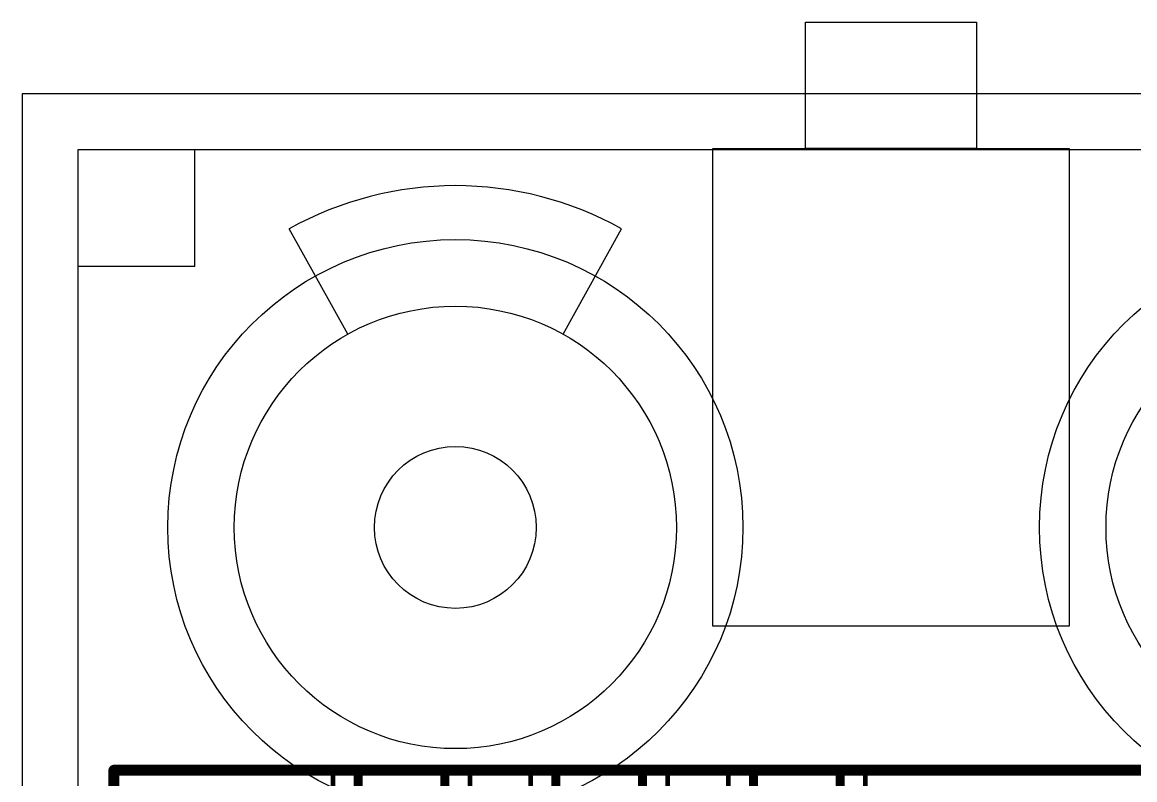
# Model space of a CAD drawing. Header units: inches. Extents: x -5 to 142, y -3 to 122.
# Drawn here: x -3.1 to 58.8, y 80 to 122.1 of the extents above; entities that cross this region are included whole.
import ezdxf

# ---------------------------------------------------------------- set-up
doc = ezdxf.new("R2010")
doc.units = ezdxf.units.IN
doc.header["$MEASUREMENT"] = 0
for name, color, linetype in [('1', 22, 'Continuous'), ('15', 22, 'Continuous'), ('16', 175, 'Continuous'), ('2', 175, 'Continuous'), ('20', 7, 'Continuous'), ('21', 253, 'Continuous')]:
    doc.layers.add(name, color=color, linetype=linetype)

msp = doc.modelspace()

# ---------------------------------------------------------------- linework, layer by layer
for p, q in [((6.5, 108.5), (6.5, 115)), ((15.0118, 104.7439), (11.75, 110.5963)), ((26.9882, 104.7439), (30.25, 110.5963)), ((6.5, 108.5), (0, 108.5))]:
    msp.add_line(p, q)
for points in [[(40.4758, 122.084), (50.0008, 122.084), (50.0008, 115.0736), (40.4758, 115.0736)], [(-3.1, -3.1), (142.1, -3.1), (142.1, 118.1), (-3.1, 118.1)], [(0, 0), (139, 0), (139, 115), (0, 115)], [(35.3323, 115.0736), (55.1443, 115.0736), (55.1443, 88.5052), (35.3323, 88.5052)], [(137, 106.5), (128, 106.5), (128, 85.5), (109.5, 85.5), (109.5, 80.5), (2, 80.5), (2, 34.5), (127, 34.5), (127, 9.5), (137, 9.5), (137, 34.5), (137, 80.5), (137, 85.5)]]:
    msp.add_lwpolyline(points, close=True)
for centre, radius in [((21, 94), 16), ((69.5, 94), 16), ((21, 94), 12.3), ((69.5, 94), 12.3), ((21, 94), 4.5)]:
    msp.add_circle(centre, radius)
msp.add_arc((21, 94), 19, 60.866767, 119.133233)
at = {"layer": '1', "const_width": 0.4064}
for points in [[(2, 80.5), (109.5, 80.5)], [(2, 34.5), (2, 80.5)]]:
    msp.add_lwpolyline(points, dxfattribs=at)
at = {"layer": '1', "const_width": 0.2032}
for points in [[(2, 80.6016, 1), (2, 80.3984)], [(2.1016, 80.5, 1), (1.8984, 80.5)]]:
    msp.add_lwpolyline(points, format="xyb", dxfattribs=at)
at = {"layer": '15', "const_width": 0.6096}
for points in [[(2, 80.5), (2, 34.5)], [(109.5, 80.5), (2, 80.5)]]:
    msp.add_lwpolyline(points, dxfattribs=at)
at = {"layer": '15', "const_width": 0.3048}
for points in [[(2.1524, 80.5, 1), (1.8476, 80.5)], [(2, 80.6524, 1), (2, 80.3476)]]:
    msp.add_lwpolyline(points, format="xyb", dxfattribs=at)
at = {"layer": '16', "const_width": 0.4064}
for points in [[(2, 34.5), (2, 80.5)], [(2, 80.5), (109.5, 80.5)]]:
    msp.add_lwpolyline(points, dxfattribs=at)
at = {"layer": '16', "const_width": 0.2032}
for points in [[(2.1016, 80.5, 1), (1.8984, 80.5)], [(2, 80.6016, 1), (2, 80.3984)]]:
    msp.add_lwpolyline(points, format="xyb", dxfattribs=at)
at = {"layer": '2', "const_width": 0.6096}
for points in [[(2, 34.5), (2, 80.5)], [(2, 80.5), (109.5, 80.5)]]:
    msp.add_lwpolyline(points, dxfattribs=at)
at = {"layer": '2', "const_width": 0.3048}
for points in [[(2.1524, 80.5, 1), (1.8476, 80.5)], [(2, 80.6524, 1), (2, 80.3476)]]:
    msp.add_lwpolyline(points, format="xyb", dxfattribs=at)
at = {"layer": '20'}
for p, q in [((109.5, 80.5), (2, 80.5)), ((2, 80.5), (2, 34.5))]:
    msp.add_line(p, q, dxfattribs=at)
at = {"layer": '21'}
for points, const_width in [([(14.19, 77.5), (14.19, 80.421)], 0.254), ([(14.19, 80.421), (15.46, 80.421)], 0.254), ([(15.46, 80.421), (16.73, 80.421)], 0.254), ([(15.46, 79.405), (15.46, 80.421)], 0.254), ([(15.46, 80.04), (15.46, 80.421)], 0.127), ([(15.714, 80.421), (15.46, 80.421)], 0.127), ([(15.714, 80.421), (15.714, 79.405)], 0.254), ([(21.81, 80.421), (16.73, 80.421)], 0.254), ([(20.286, 80.421), (20.286, 79.405)], 0.254), ([(20.54, 79.405), (20.54, 80.421)], 0.254), ([(21.81, 77.5), (21.81, 80.421)], 0.254), ([(25.19, 77.5), (25.19, 80.421)], 0.254), ([(25.19, 80.421), (26.46, 80.421)], 0.254), ([(26.46, 80.421), (27.73, 80.421)], 0.254), ([(26.46, 79.405), (26.46, 80.421)], 0.254), ([(26.46, 80.04), (26.46, 80.421)], 0.127), ([(26.714, 80.421), (26.46, 80.421)], 0.127), ([(26.714, 80.421), (26.714, 79.405)], 0.254), ([(32.81, 80.421), (27.73, 80.421)], 0.254), ([(31.286, 80.421), (31.286, 79.405)], 0.254), ([(31.54, 79.405), (31.54, 80.421)], 0.254), ([(32.81, 77.5), (32.81, 80.421)], 0.254), ([(36.19, 77.5), (36.19, 80.421)], 0.254), ([(36.19, 80.421), (37.46, 80.421)], 0.254), ([(37.46, 80.421), (38.73, 80.421)], 0.254), ([(37.46, 79.405), (37.46, 80.421)], 0.254), ([(37.46, 80.04), (37.46, 80.421)], 0.127), ([(37.714, 80.421), (37.46, 80.421)], 0.127), ([(37.714, 80.421), (37.714, 79.405)], 0.254), ([(43.81, 80.421), (38.73, 80.421)], 0.254), ([(42.286, 80.421), (42.286, 79.405)], 0.254), ([(42.54, 79.405), (42.54, 80.421)], 0.254), ([(43.81, 77.5), (43.81, 80.421)], 0.254)]:
    msp.add_lwpolyline(points, dxfattribs=dict(at, const_width=const_width))
for points, const_width in [([(14.2535, 80.421, 1), (14.1265, 80.421)], 0.127), ([(14.19, 80.4845, 1), (14.19, 80.3575)], 0.127), ([(15.46, 80.4845, 1), (15.46, 80.3575)], 0.127), ([(15.5235, 80.421, 1), (15.3965, 80.421)], 0.127), ([(15.46, 80.3575, 1), (15.46, 80.4845)], 0.127), ([(15.46, 80.4528, 1), (15.46, 80.3892)], 0.0635), ([(15.4918, 80.421, 1), (15.4283, 80.421)], 0.0635), ([(15.7775, 80.421, 1), (15.6505, 80.421)], 0.127), ([(15.714, 80.3892, 1), (15.714, 80.4528)], 0.0635), ([(16.73, 80.4845, 1), (16.73, 80.3575)], 0.127), ([(16.73, 80.3575, 1), (16.73, 80.4845)], 0.127), ([(20.3495, 80.421, 1), (20.2225, 80.421)], 0.127), ([(20.6035, 80.421, 1), (20.4765, 80.421)], 0.127), ([(21.8735, 80.421, 1), (21.7465, 80.421)], 0.127), ([(21.81, 80.3575, 1), (21.81, 80.4845)], 0.127), ([(25.2535, 80.421, 1), (25.1265, 80.421)], 0.127), ([(25.19, 80.4845, 1), (25.19, 80.3575)], 0.127), ([(26.46, 80.4845, 1), (26.46, 80.3575)], 0.127), ([(26.5235, 80.421, 1), (26.3965, 80.421)], 0.127), ([(26.46, 80.3575, 1), (26.46, 80.4845)], 0.127), ([(26.46, 80.4528, 1), (26.46, 80.3892)], 0.0635), ([(26.4917, 80.421, 1), (26.4283, 80.421)], 0.0635), ([(26.7775, 80.421, 1), (26.6505, 80.421)], 0.127), ([(26.714, 80.3892, 1), (26.714, 80.4528)], 0.0635), ([(27.73, 80.4845, 1), (27.73, 80.3575)], 0.127), ([(27.73, 80.3575, 1), (27.73, 80.4845)], 0.127), ([(31.3495, 80.421, 1), (31.2225, 80.421)], 0.127), ([(31.6035, 80.421, 1), (31.4765, 80.421)], 0.127), ([(32.8735, 80.421, 1), (32.7465, 80.421)], 0.127), ([(32.81, 80.3575, 1), (32.81, 80.4845)], 0.127), ([(36.2535, 80.421, 1), (36.1265, 80.421)], 0.127), ([(36.19, 80.4845, 1), (36.19, 80.3575)], 0.127), ([(37.46, 80.4845, 1), (37.46, 80.3575)], 0.127), ([(37.5235, 80.421, 1), (37.3965, 80.421)], 0.127), ([(37.4918, 80.421, 1), (37.4282, 80.421)], 0.0635), ([(37.46, 80.4528, 1), (37.46, 80.3892)], 0.0635), ([(37.46, 80.3575, 1), (37.46, 80.4845)], 0.127), ([(37.7775, 80.421, 1), (37.6505, 80.421)], 0.127), ([(37.714, 80.3892, 1), (37.714, 80.4528)], 0.0635), ([(38.73, 80.4845, 1), (38.73, 80.3575)], 0.127), ([(38.73, 80.3575, 1), (38.73, 80.4845)], 0.127), ([(42.3495, 80.421, 1), (42.2225, 80.421)], 0.127), ([(42.6035, 80.421, 1), (42.4765, 80.421)], 0.127), ([(43.8735, 80.421, 1), (43.7465, 80.421)], 0.127), ([(43.81, 80.3575, 1), (43.81, 80.4845)], 0.127), ([(15.4283, 80.04, 1), (15.4918, 80.04)], 0.0635), ([(26.4283, 80.04, 1), (26.4917, 80.04)], 0.0635), ([(37.4282, 80.04, 1), (37.4918, 80.04)], 0.0635)]:
    msp.add_lwpolyline(points, format="xyb", dxfattribs=dict(at, const_width=const_width))

doc.saveas('drawing.dxf')
